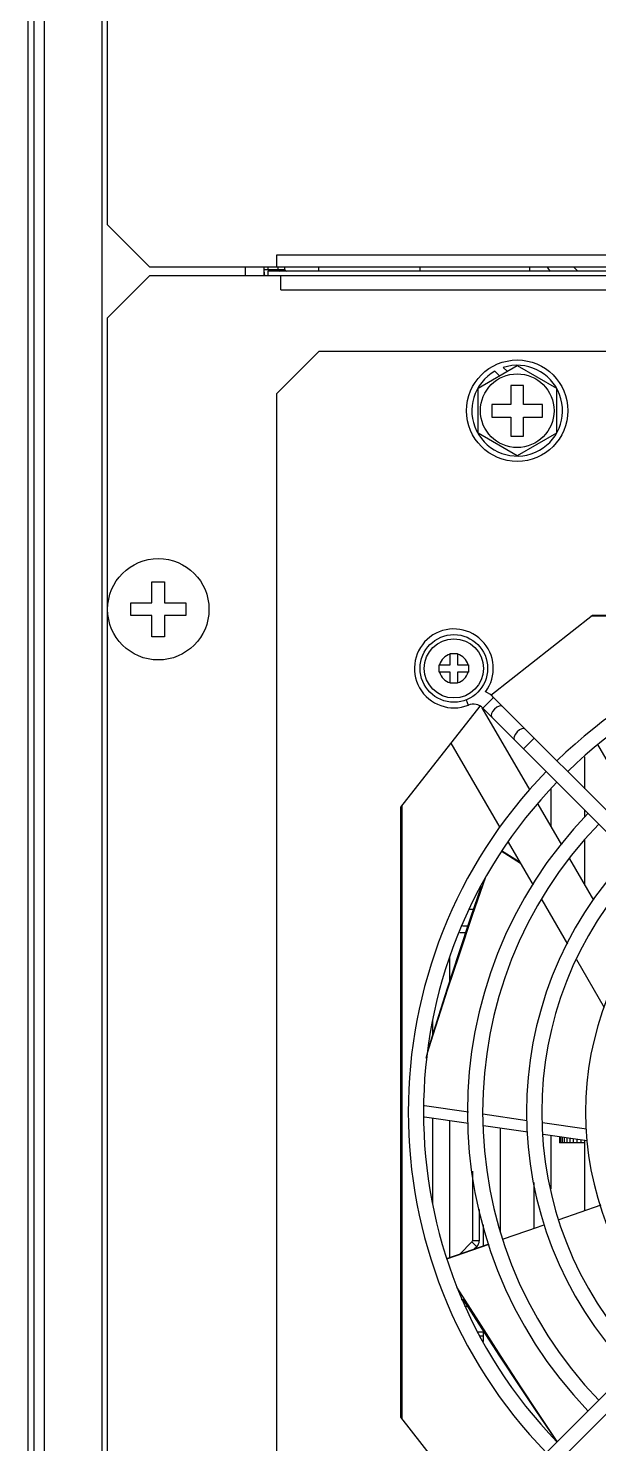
# Model space of a CAD drawing. Header units: millimetres. Extents: x 0 to 101, y -1 to 90.
# Drawn here: x 0 to 6.76, y 34.78 to 51.52 of the extents above; entities that cross this region are included whole.
import ezdxf

# ---------------------------------------------------------------- set-up
doc = ezdxf.new("R2010")
doc.units = ezdxf.units.MM

msp = doc.modelspace()

# ---------------------------------------------------------------- linework, layer by layer
for p, q in [((0.07, 3.34), (0.07, 88.46)), ((0.19, 88.45), (0.19, 3.35)), ((0, 3.4), (0, 88.4)), ((0.87, 88.15), (0.87, 3.65)), ((0.94, 49.2), (0.94, 87.2)), ((0.94, 49.2), (1.44, 48.7)), ((2.94, 48.84), (2.94, 48.7)), ((32.24, 48.84), (2.94, 48.84)), ((1.44, 48.6), (0.94, 48.1)), ((34.44, 48.7), (1.44, 48.7)), ((1.44, 48.6), (34.39, 48.6)), ((2.57, 48.7), (2.57, 48.6)), ((2.79, 48.7), (2.79, 48.6)), ((2.79, 48.67), (2.84, 48.67)), ((2.84, 48.67), (2.84, 48.7)), ((2.84, 48.67), (2.96, 48.67)), ((2.84, 48.6), (2.84, 48.65)), ((32.64, 48.65), (2.84, 48.65)), ((2.96, 48.67), (2.96, 48.7)), ((2.96, 48.67), (3.04, 48.67)), ((2.99, 48.43), (2.99, 48.6)), ((3.04, 48.67), (3.04, 48.7)), ((3.44, 48.65), (3.44, 48.7)), ((4.64, 48.65), (4.64, 48.7)), ((5.94, 48.65), (5.94, 48.7)), ((2.99, 48.43), (32.59, 48.43)), ((0.94, 6.45), (0.94, 48.1)), ((3.44, 47.7), (2.94, 47.2)), ((32.14, 47.7), (3.44, 47.7)), ((5.326, 47.268), (5.79, 47.535)), ((5.526, 47.468), (5.58, 47.414)), ((5.67, 47.466), (5.625, 47.511)), ((5.79, 47.535), (6.254, 47.268)), ((5.326, 46.732), (5.326, 47.268)), ((5.715, 47.3), (5.715, 47.075)), ((5.865, 47.3), (5.715, 47.3)), ((5.865, 47.075), (5.865, 47.3)), ((6.254, 47.268), (6.254, 46.732)), ((2.94, 47.2), (2.94, 30.2)), ((5.49, 47.075), (5.49, 46.925)), ((5.715, 47.075), (5.49, 47.075)), ((6.09, 47.075), (5.865, 47.075)), ((6.09, 46.925), (6.09, 47.075)), ((5.49, 46.925), (5.715, 46.925)), ((5.715, 46.925), (5.715, 46.7)), ((5.865, 46.7), (5.865, 46.925)), ((5.865, 46.925), (6.09, 46.925)), ((5.79, 46.464), (5.326, 46.732)), ((6.254, 46.732), (5.79, 46.464)), ((5.715, 46.7), (5.865, 46.7)), ((1.465, 44.725), (1.465, 44.975)), ((1.465, 44.975), (1.615, 44.975)), ((1.615, 44.975), (1.615, 44.725)), ((1.215, 44.575), (1.215, 44.725)), ((1.215, 44.725), (1.465, 44.725)), ((1.615, 44.725), (1.865, 44.725)), ((1.865, 44.725), (1.865, 44.575)), ((1.465, 44.575), (1.215, 44.575)), ((1.465, 44.325), (1.465, 44.575)), ((1.615, 44.575), (1.615, 44.325)), ((1.865, 44.575), (1.615, 44.575)), ((5.476, 43.632), (6.68, 44.58)), ((13.917, 44.567), (6.663, 44.567)), ((6.68, 44.58), (13.9, 44.58)), ((1.615, 44.325), (1.465, 44.325)), ((4.996, 43.994), (4.996, 44.125)), ((4.996, 44.125), (5.084, 44.125)), ((5.084, 44.125), (5.084, 43.994)), ((4.865, 43.906), (4.865, 43.994)), ((4.865, 43.994), (4.996, 43.994)), ((4.996, 43.906), (4.865, 43.906)), ((4.996, 43.775), (4.996, 43.906)), ((5.084, 43.994), (5.215, 43.994)), ((5.084, 43.906), (5.084, 43.775)), ((5.215, 43.906), (5.084, 43.906)), ((5.215, 43.994), (5.215, 43.906)), ((5.084, 43.775), (4.996, 43.775)), ((5.186, 43.579), (5.211, 43.516)), ((5.51, 43.607), (5.383, 43.48)), ((5.51, 43.607), (9.647, 39.471)), ((4.41, 42.31), (5.351, 43.505)), ((5.943, 42.51), (5.376, 43.485)), ((5.383, 43.48), (9.519, 39.343)), ((5.003, 43.064), (5.583, 42.067)), ((5.991, 43.126), (5.864, 42.999)), ((7.015, 42.59), (6.746, 43.048)), ((6.59, 42.527), (6.59, 42.903)), ((6.19, 42.529), (6.19, 42.084)), ((4.41, 35.09), (4.41, 42.31)), ((4.423, 42.327), (4.423, 35.073)), ((6.318, 41.864), (6.039, 42.344)), ((6.59, 42.193), (6.59, 42.273)), ((5.683, 41.895), (5.979, 41.385)), ((6.59, 41.396), (6.59, 41.926)), ((5.829, 41.643), (5.601, 41.787)), ((5.824, 41.652), (5.604, 41.792)), ((6.699, 41.209), (6.415, 41.696)), ((5.262, 41.029), (5.418, 41.484)), ((6.081, 41.211), (6.386, 40.687)), ((5.214, 41.1), (5.273, 41.1)), ((5.206, 40.9), (5.143, 40.9)), ((5.179, 40.82), (5.109, 40.82)), ((4.99, 40.529), (4.99, 40.247)), ((6.491, 40.505), (6.821, 39.938)), ((4.79, 39.611), (4.79, 39.788)), ((4.71, 39.337), (4.732, 39.412)), ((5.212, 38.698), (4.693, 38.773)), ((5.212, 38.564), (4.693, 38.638)), ((4.79, 37.612), (4.79, 38.624)), ((4.99, 38.596), (4.99, 36.978)), ((5.907, 38.598), (5.382, 38.674)), ((5.917, 38.462), (5.392, 38.538)), ((6.61, 38.496), (6.089, 38.572)), ((5.59, 38.509), (5.59, 37.287)), ((6.62, 38.361), (6.099, 38.436)), ((6.19, 38.423), (6.19, 37.792)), ((6.289, 38.408), (6.289, 38.335)), ((6.29, 38.408), (6.29, 38.335)), ((6.293, 38.408), (6.293, 38.335)), ((6.304, 38.406), (6.304, 38.335)), ((6.322, 38.404), (6.322, 38.335)), ((6.347, 38.4), (6.347, 38.335)), ((6.377, 38.396), (6.377, 38.335)), ((6.413, 38.391), (6.413, 38.335)), ((6.453, 38.385), (6.453, 38.335)), ((6.497, 38.379), (6.497, 38.335)), ((6.543, 38.372), (6.543, 38.335)), ((6.59, 37.532), (6.59, 38.365)), ((6.59, 38.335), (6.29, 38.335)), ((9.519, 38.057), (5.383, 33.92)), ((5.26, 38.002), (5.26, 37.177)), ((9.647, 37.929), (5.51, 33.793)), ((5.99, 37.322), (5.99, 37.867)), ((5.34, 37.545), (5.34, 37.177)), ((6.779, 37.599), (6.284, 37.425)), ((5.39, 37.115), (5.39, 37.366)), ((6.114, 37.365), (6.026, 37.334)), ((6.026, 37.334), (5.624, 37.196)), ((6.026, 37.334), (5.625, 37.194)), ((5.454, 37.137), (4.951, 36.964)), ((5.455, 37.134), (4.953, 36.959)), ((5.254, 37.163), (5.11, 37.019)), ((5.311, 37.107), (5.254, 37.163)), ((5.34, 37.177), (5.26, 37.177)), ((5.311, 37.107), (5.282, 37.078)), ((5.334, 36.221), (5.076, 36.626)), ((5.126, 36.48), (5.151, 36.48)), ((5.151, 36.483), (5.151, 36.48)), ((5.204, 36.4), (5.165, 36.4)), ((5.321, 36.1), (5.39, 36.1)), ((5.339, 36.05), (5.39, 36.05)), ((5.39, 35.986), (5.39, 36.112)), ((5.357, 33.887), (4.41, 35.09))]:
    msp.add_line(p, q)
for points in [[(5.616, 43.501), (5.599, 43.508), (5.575, 43.505), (5.548, 43.491), (5.521, 43.469), (5.499, 43.442), (5.485, 43.415), (5.482, 43.391), (5.489, 43.374)], [(5.885, 43.232), (5.868, 43.239), (5.844, 43.236), (5.817, 43.222), (5.79, 43.2), (5.768, 43.173), (5.754, 43.146), (5.751, 43.122), (5.758, 43.105)], [(4.731, 39.412), (4.767, 39.537), (4.86, 39.841), (4.963, 40.165), (5.098, 40.576), (5.241, 41.005), (5.366, 41.375)], [(4.732, 39.412), (4.767, 39.526), (4.858, 39.812), (4.97, 40.157), (5.105, 40.564), (5.262, 41.029)], [(6.265, 34.802), (6.192, 34.904), (6.013, 35.166), (5.823, 35.449), (5.586, 35.81), (5.34, 36.19), (5.15, 36.485)], [(6.265, 34.803), (6.201, 34.897), (6.034, 35.146), (5.834, 35.449), (5.6, 35.809), (5.334, 36.221)]]:
    msp.add_lwpolyline(points)
for centre, radius in [((5.79, 47), 0.6), ((5.79, 47), 0.436), ((1.54, 44.65), 0.6), ((5.04, 43.95), 0.4), ((5.04, 43.95), 0.35)]:
    msp.add_circle(centre, radius)
for centre, radius, start, end in [((3.06, 48.67), 0.27, 180, 195.1478), ((2.98, 48.67), 0.14, 180, 188.1998), ((2.98, 48.67), 0.02, 180, 270), ((3.06, 48.67), 0.02, 180, 270), ((7.24, 49.4), 1.3, 212.6065, 215.3326), ((7.24, 49.4), 1.05, 222.0044, 225.6459), ((5.79, 47), 0.537, 119.3662, 107.9007), ((5.04, 43.95), 0.467, 323.2868, 291.5016), ((10.29, 38.7), 5.79, 45.8941, 134.1059), ((10.29, 38.7), 5.61, 45.9227, 134.0773), ((5.04, 43.95), 0.174, 104.5292, 165.4708), ((5.04, 43.95), 0.174, 14.5292, 75.4708), ((5.04, 43.95), 0.174, 194.5292, 255.4708), ((5.04, 43.95), 0.174, 284.5292, 345.4708), ((5.27, 43.367), 0.34, 45, 65.2944), ((5.27, 43.367), 0.16, 45, 111.5016), ((10.29, 38.7), 5.79, 135.8895, 224.1105), ((10.29, 38.7), 5.61, 135.9182, 224.0818), ((10.29, 38.7), 5.09, 136.0122, 223.9878), ((10.29, 38.7), 4.91, 136.0511, 223.9489), ((10.29, 38.7), 4.39, 136.1756, 223.8244), ((10.29, 38.7), 4.21, 136.2259, 223.7741), ((10.29, 38.7), 3.69, 136.4027, 223.5973), ((5.24, 37.177), 0.02, 315, 0), ((5.24, 37.177), 0.1, 315, 0)]:
    msp.add_arc(centre, radius, start, end)

doc.saveas('drawing.dxf')
